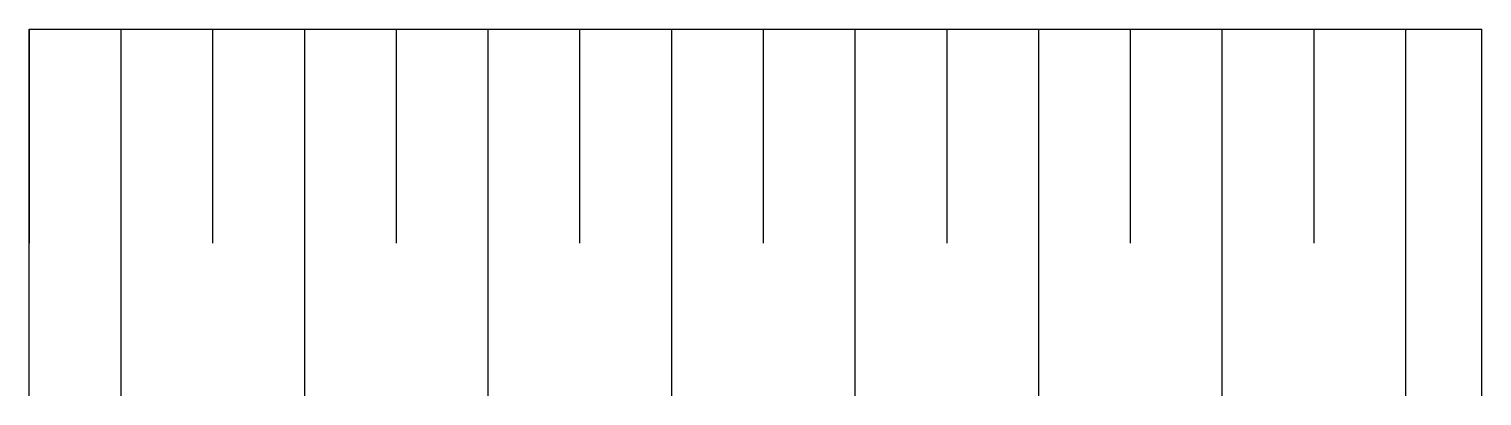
# Model space of a CAD drawing. Extents: x 0 to 475, y -120 to 0.
import ezdxf

# ---------------------------------------------------------------- set-up
doc = ezdxf.new("R2010")
doc.units = 0
doc.layers.get('0').update_dxf_attribs({"linetype": 'CONTINUOUS'})

msp = doc.modelspace()

# ---------------------------------------------------------------- linework, layer by layer
at = {"linetype": 'CONTINUOUS'}
for p, q in [((0, -120), (0, 0)), ((0, 0), (475, 0)), ((0, 0), (0, -70)), ((0, 0), (475, 0)), ((30, 0), (30, -120)), ((60, 0), (60, -70)), ((90, 0), (90, -120)), ((120, 0), (120, -70)), ((150, 0), (150, -120)), ((180, 0), (180, -70)), ((210, 0), (210, -120)), ((240, 0), (240, -70)), ((270, 0), (270, -120)), ((300, 0), (300, -70)), ((330, 0), (330, -120)), ((360, 0), (360, -70)), ((390, 0), (390, -120)), ((420, 0), (420, -70)), ((450, 0), (450, -120)), ((475, -120), (475, 0))]:
    msp.add_line(p, q, dxfattribs=at)

doc.saveas('drawing.dxf')
